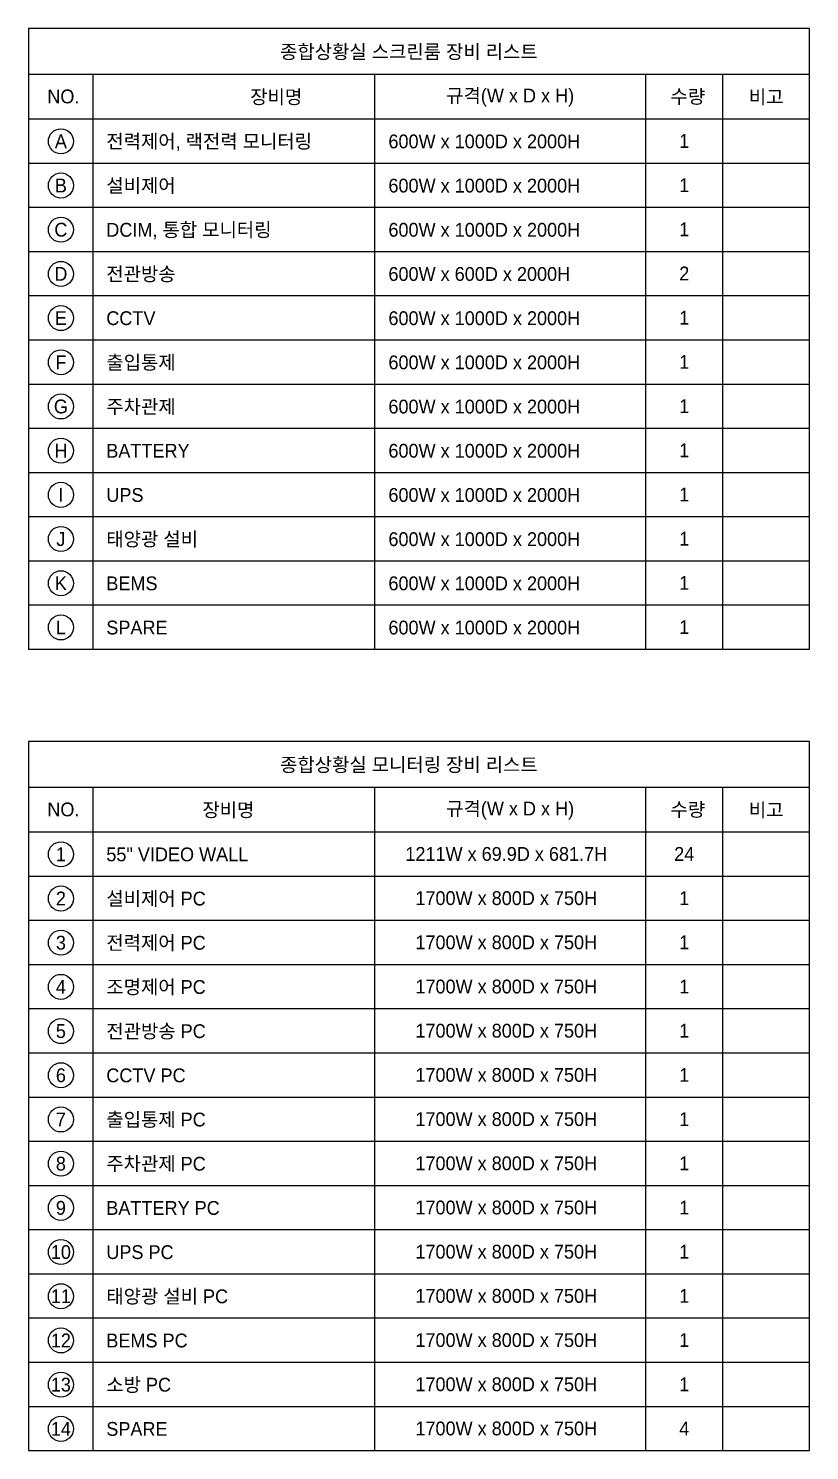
# Model space of a CAD drawing. Header units: millimetres. Extents: x 2366 to 74595, y 885 to 30406.
# Drawn here: x 29397 to 43000, y 5638 to 30406 of the extents above; entities that cross this region are included whole.
import ezdxf
from ezdxf.enums import TextEntityAlignment as Align

# ---------------------------------------------------------------- set-up
doc = ezdxf.new("R2010")
doc.units = ezdxf.units.MM
doc.header["$LTSCALE"] = 300
for name, color, linetype in [('-----29 Cable Schedule', 1, 'Continuous'), ('-----29 Indicator', 1, 'Continuous'), ('-----30 Text', 2, 'Continuous')]:
    doc.layers.add(name, color=color, linetype=linetype)
doc.styles.add('ELEC', font='Dotum.ttf')

msp = doc.modelspace()

# ---------------------------------------------------------------- linework, layer by layer
at = {"layer": '-----29 Cable Schedule'}
for p, q in [((43000, 29600.9), (29396.7, 29600.9)), ((30524.1, 19594.9), (30524.1, 29600.9)), ((35426.3, 19594.9), (35426.3, 29600.9)), ((40145.9, 19594.9), (40145.9, 29600.9)), ((41489.8, 19594.9), (41489.8, 29600.9)), ((29396.7, 28831.2), (43000, 28831.2)), ((29396.7, 28061.5), (43000, 28061.5)), ((29396.7, 27291.8), (43000, 27291.8)), ((29396.7, 26522.1), (43000, 26522.1)), ((29396.7, 25752.4), (43000, 25752.4)), ((29396.7, 24982.7), (43000, 24982.7)), ((29396.7, 24213.1), (43000, 24213.1)), ((29396.7, 23443.4), (43000, 23443.4)), ((29396.7, 22673.7), (43000, 22673.7)), ((29396.7, 21904), (43000, 21904)), ((29396.7, 21134.3), (43000, 21134.3)), ((29396.7, 20364.6), (43000, 20364.6)), ((29396.7, 19594.9), (43000, 19594.9)), ((29396.7, 19594.9), (43000, 19594.9)), ((43000, 17183.4), (29396.7, 17183.4)), ((30524.1, 5637.9), (30524.1, 17183.4)), ((35426.3, 5637.9), (35426.3, 17183.4)), ((40145.9, 5637.9), (40145.9, 17183.4)), ((41489.8, 5637.9), (41489.8, 17183.4)), ((29396.7, 16413.7), (43000, 16413.7)), ((29396.7, 15644), (43000, 15644)), ((29396.7, 14874.3), (43000, 14874.3)), ((29396.7, 14104.6), (43000, 14104.6)), ((29396.7, 13334.9), (43000, 13334.9)), ((29396.7, 12565.2), (43000, 12565.2)), ((29396.7, 11795.5), (43000, 11795.5)), ((29396.7, 11025.8), (43000, 11025.8)), ((29396.7, 10256.1), (43000, 10256.1)), ((29396.7, 9486.4), (43000, 9486.4)), ((29396.7, 8716.7), (43000, 8716.7)), ((29396.7, 7947), (43000, 7947)), ((29396.7, 7177.3), (43000, 7177.3)), ((29396.7, 7177.3), (43000, 7177.3)), ((29396.7, 7177.3), (43000, 7177.3)), ((29396.7, 6407.6), (43000, 6407.6)), ((29396.7, 6407.6), (43000, 6407.6)), ((29396.7, 6407.6), (43000, 6407.6))]:
    msp.add_line(p, q, dxfattribs=at)
at = {"layer": '-----29 Cable Schedule', "elevation": 0}
for points in [[(29396.7, 19594.9), (43000, 19594.9), (43000, 30405.8), (29396.7, 30405.8)], [(29396.7, 5637.9), (43000, 5637.9), (43000, 17988.3), (29396.7, 17988.3)]]:
    msp.add_lwpolyline(points, close=True, dxfattribs=at)
at = {"layer": '-----29 Indicator'}
for centre in [(29961.6, 28440.2), (29961.6, 27670.5), (29961.6, 26900.8), (29961.6, 26131.1), (29961.6, 25361.4), (29961.6, 24591.7), (29961.6, 23822), (29961.6, 23052.3), (29961.6, 22282.6), (29961.6, 21512.9), (29961.6, 20743.2), (29961.6, 19973.5), (29961.6, 16022.6), (29961.6, 15252.9), (29961.6, 14483.2), (29961.6, 13713.5), (29961.6, 12943.8), (29961.6, 12174.1), (29961.6, 11404.4), (29961.6, 10634.7), (29961.6, 9865), (29961.6, 9095.3), (29961.6, 8325.6), (29961.6, 7555.9), (29961.6, 6786.3), (29961.6, 6016.6)]:
    msp.add_circle(centre, 218.2, dxfattribs=at)

# ---------------------------------------------------------------- texts
at = {"layer": '-----30 Text', "style": 'ELEC'}
for s, p in [('종합상황실 스크린룸 장비 리스트', (36022.9, 30003.4)), ('NO.', (30005, 29222)), ('장비명', (33711.8, 29216.1)), ('규격(W x D x H)', (37786.1, 29216.1)), ('수량', (40880.1, 29222)), ('비고', (42244.9, 29216.1)), ('종합상황실 모니터링 장비 리스트', (36022.9, 17585.8)), ('NO.', (30005, 16804.4)), ('장비명', (32878.1, 16798.5)), ('규격(W x D x H)', (37786.1, 16798.5)), ('수량', (40880.1, 16804.4)), ('비고', (42244.9, 16798.5))]:
    msp.add_text(s, height=240.47, dxfattribs=at).set_placement(p, align=Align.MIDDLE)
for s, height, p in [('A', 240.5, (29961.6, 28440.2)), ('1', 240.5, (40817.9, 28446.4)), ('B', 240.5, (29961.6, 27670.5)), ('1', 240.5, (40817.9, 27676.7)), ('C', 240.5, (29961.6, 26900.8)), ('1', 240.5, (40817.9, 26907)), ('2', 240.5, (40817.9, 26137.3)), ('D', 240.5, (29961.6, 26131.1)), ('E', 240.5, (29961.6, 25361.4)), ('1', 240.5, (40817.9, 25367.6)), ('F', 240.5, (29961.6, 24591.7)), ('1', 240.5, (40817.9, 24597.9)), ('G', 240.5, (29961.6, 23822)), ('1', 240.5, (40817.9, 23828.2)), ('H', 240.5, (29961.6, 23052.3)), ('1', 240.5, (40817.9, 23058.5)), ('I', 240.5, (29961.6, 22282.6)), ('1', 240.5, (40817.9, 22288.8)), ('J', 240.5, (29961.6, 21512.9)), ('1', 240.5, (40817.9, 21519.1)), ('K', 240.5, (29961.6, 20743.2)), ('1', 240.5, (40817.9, 20749.4)), ('L', 240.5, (29961.6, 19973.5)), ('1', 240.5, (40817.9, 19979.7)), ('1', 240.5, (29961.6, 16022.6)), ('1211W x 69.9D x 681.7H', 240.47, (37717.9, 16028.8)), ('24', 240.47, (40817.9, 16028.8)), ('2', 240.5, (29961.6, 15252.9)), ('1700W x 800D x 750H', 240.47, (37717.9, 15259.1)), ('1', 240.5, (40817.9, 15259.1)), ('1700W x 800D x 750H', 240.47, (37717.9, 14489.4)), ('3', 240.5, (29961.6, 14483.2)), ('1', 240.5, (40817.9, 14489.4)), ('4', 240.5, (29961.6, 13713.5)), ('1700W x 800D x 750H', 240.47, (37717.9, 13719.7)), ('1', 240.5, (40817.9, 13719.7)), ('5', 240.5, (29961.6, 12943.8)), ('1700W x 800D x 750H', 240.47, (37717.9, 12950)), ('1', 240.5, (40817.9, 12950)), ('6', 240.5, (29961.6, 12174.1)), ('1700W x 800D x 750H', 240.47, (37717.9, 12180.3)), ('1', 240.5, (40817.9, 12180.3)), ('7', 240.5, (29961.6, 11404.4)), ('1700W x 800D x 750H', 240.47, (37717.9, 11410.6)), ('1', 240.5, (40817.9, 11410.6)), ('8', 240.5, (29961.6, 10634.7)), ('1700W x 800D x 750H', 240.47, (37717.9, 10640.9)), ('1', 240.5, (40817.9, 10640.9)), ('9', 240.5, (29961.6, 9865)), ('1700W x 800D x 750H', 240.47, (37717.9, 9871.2)), ('1', 240.5, (40817.9, 9871.2)), ('10', 240.47, (29961.6, 9095.3)), ('1700W x 800D x 750H', 240.47, (37717.9, 9101.5)), ('1', 240.5, (40817.9, 9101.5)), ('11', 240.47, (29961.6, 8325.6)), ('1700W x 800D x 750H', 240.47, (37717.9, 8331.8)), ('1', 240.5, (40817.9, 8331.8)), ('12', 240.47, (29961.6, 7555.9)), ('1700W x 800D x 750H', 240.47, (37717.9, 7562.1)), ('1', 240.5, (40817.9, 7562.1)), ('13', 240.47, (29961.6, 6786.3)), ('1700W x 800D x 750H', 240.47, (37717.9, 6792.5)), ('1', 240.5, (40817.9, 6792.5)), ('14', 240.47, (29961.6, 6016.6)), ('1700W x 800D x 750H', 240.47, (37717.9, 6022.8)), ('4', 240.5, (40817.9, 6022.8))]:
    msp.add_text(s, height=height, dxfattribs=at).set_placement(p, align=Align.MIDDLE_CENTER)
for s, p in [('전력제어, 랙전력 모니터링', (30753, 28318.1)), ('600W x 1000D x 2000H', (35665.9, 28318.1)), ('설비제어', (30753, 27548.4)), ('600W x 1000D x 2000H', (35665.9, 27548.4)), ('DCIM, 통합 모니터링', (30753, 26778.7)), ('600W x 1000D x 2000H', (35665.9, 26778.7)), ('전관방송', (30753, 26009)), ('600W x 600D x 2000H', (35665.9, 26009)), ('CCTV', (30753, 25239.3)), ('600W x 1000D x 2000H', (35665.9, 25239.3)), ('출입통제', (30753, 24469.6)), ('600W x 1000D x 2000H', (35665.9, 24469.6)), ('주차관제', (30753, 23699.9)), ('600W x 1000D x 2000H', (35665.9, 23699.9)), ('BATTERY', (30753, 22930.2)), ('600W x 1000D x 2000H', (35665.9, 22930.2)), ('UPS', (30753, 22160.5)), ('600W x 1000D x 2000H', (35665.9, 22160.5)), ('태양광 설비', (30753, 21390.8)), ('600W x 1000D x 2000H', (35665.9, 21390.8)), ('BEMS', (30753, 20621.1)), ('600W x 1000D x 2000H', (35665.9, 20621.1)), ('SPARE', (30753, 19851.4)), ('600W x 1000D x 2000H', (35665.9, 19851.4)), ('55" VIDEO WALL', (30753, 15900.5)), ('설비제어 PC', (30753, 15130.8)), ('전력제어 PC', (30753, 14361.1)), ('조명제어 PC', (30753, 13591.4)), ('전관방송 PC', (30753, 12821.7)), ('CCTV PC', (30753, 12052)), ('출입통제 PC', (30753, 11282.3)), ('주차관제 PC', (30753, 10512.7)), ('BATTERY PC', (30753, 9743)), ('UPS PC', (30753, 8973.3)), ('태양광 설비 PC', (30753, 8203.6)), ('BEMS PC', (30753, 7433.9)), ('소방 PC', (30753, 6664.2)), ('SPARE', (30753, 5894.5))]:
    msp.add_text(s, height=240.47, dxfattribs=at).set_placement(p)

doc.saveas('drawing.dxf')
